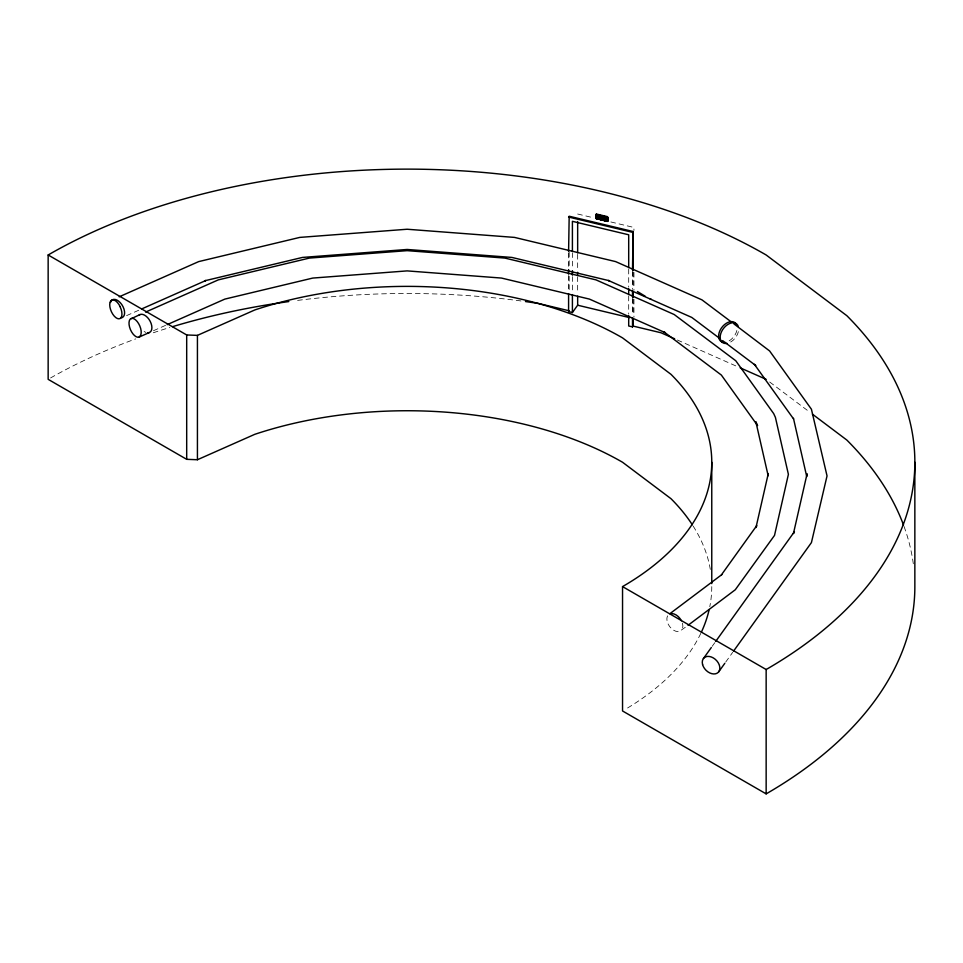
<?xml version="1.0" encoding="UTF-8"?>
<svg xmlns="http://www.w3.org/2000/svg" width="963" height="963" viewBox="0 0 963 963"><rect width="100%" height="100%" fill="white"/><g stroke="black" fill="none" stroke-linecap="round" stroke-linejoin="round"><path stroke-width="0.72" stroke-dasharray="4.82 3.61" d="M712.199 646.305L714.823 642.646M725.681 662.111L732.674 652.348M667.636 615.851A10.22 6.621 53 0 0 668.31 624.409L669.718 626.636A10.003 6.476 53 0 0 679.433 631.415L686.872 626.191M126.598 315.623L138.901 310.17M153.466 330.718L165.829 325.241M577.656 214.015L593.533 217.807M610.855 221.959L633.943 227.473L633.943 230.47M677.386 340.023L736.105 366.036M769.702 382.022L810.052 412.369M633.943 272.324L633.943 290.272M633.943 299.24L633.943 317.176M633.1 272.048L633.1 288.563M633.1 299.072L633.1 315.575M632.51 271.361L632.51 289.369M632.51 298.374L632.51 314.889M628.695 269.171L628.695 287.118M628.695 296.086L628.695 314.022M577.656 254.376L577.656 270.832M577.656 276.802L577.656 293.258M572.407 252.727L572.407 269.171M572.407 276.646L572.407 293.089M569.181 252.258L569.181 268.773M569.181 276.273L569.181 292.788M568.591 253.064L568.591 268.075M568.591 275.587L568.591 292.102M50.57 377.953A507.706 293.113 0 0 1 135.687 338.904M153.298 332.765A507.706 293.113 0 0 1 169.801 327.492M297.615 300.396A507.706 293.113 0 0 1 522.56 301.166M904.04 526.448A507.706 293.113 0 0 1 913.598 566.039M700.799 633.377A304.621 175.868 0 0 1 625.252 709.382M693.155 526.075A304.621 175.868 0 0 1 710.309 569.398M711.765 586.611A304.621 175.868 0 0 1 709.779 606.69M145.979 332.428A10.16 5.862 60 0 1 144.113 331.441M682.382 623.097A10.22 6.621 53 0 1 680.973 630.633M738.38 331.645A11.676 7.56 -53 0 1 729.436 342.672M736.839 330.478A11.676 7.56 -53 0 1 725.488 342.25"/><path stroke-width="1.44" d="M601.141 219.395L603.921 219.781M604.234 220.154L604.487 219.913M605.27 220.346L605.727 217.794L606.269 220.467L605.534 220.286L606.269 220.467L606.196 218.144M806.729 475.915L807.078 473.772L793.452 533.526L794.427 531.684L715.69 641.43M597.59 215.82L596.53 218.589L597.06 215.688L597.048 218.721L597.602 218.132L598.577 218.914L599.058 216.29L598.444 217.987M600.948 218.601L601.767 216.94L601.165 218.649M603.873 219.311L604.487 217.602L603.657 219.817M605.053 220.298L605.306 218.866L604.066 218.553M605.583 220.431L605.414 218.216M605.703 219.046L605.053 219.672M596.013 217.963L596.085 214.508L606.967 217.072L607.773 217.987L607.436 221.394L595.832 218.336L596.434 214.039L607.316 216.603L608.122 217.506L607.701 221.213M596.061 214.857L595.892 218.12M596.217 214.761L607.28 217.445L607.521 220.756L606.846 221.273L596.085 218.288M598.372 217.385L598.842 216.23M601.081 218.035L601.55 216.892M603.801 218.697L604.27 217.554M598.589 217.433L599.058 216.29M601.297 218.095L601.767 216.94M604.487 217.602L604.018 218.745M598.577 217.325L601.129 217.843M568.591 251.572L569.181 216.23L633.1 231.517L633.1 270.543M568.591 293.595L568.591 311.615L572.407 312.53L577.656 305.211L577.656 296.243M632.51 269.857L633.1 231.517M628.695 315.515L628.695 325.988L632.51 326.902L633.1 326.084L633.1 318.584M721.456 574.803L756.762 525.605L755.979 527.543L768.281 473.579L768.161 475.746L755.859 421.794L757.58 425.574L721.347 375.052L663.688 331.669L664.952 332.536L589.44 299.096L501.506 278.066L407.144 270.892L312.782 278.066L224.861 299.096L167.201 324.639M703.447 658.499L711.32 647.521M718.675 671.861L724.802 663.326M733.553 651.132L811.424 542.602L827.036 475.915L811.424 409.227L769.606 350.953L733.902 323.881M605.727 217.794L604.222 218.071M595.736 215.062L596.434 214.039M596.109 218.649L606.028 220.575M596.554 218.83L596.181 217.867M596.446 214.942L606.943 217.301M607.4 220.912L607.436 217.626M606.846 221.273L607.184 221.297M606.991 221.358L607.521 220.756M607.436 221.394L608.135 220.371M597.602 218.132L605.173 220.082M597.108 215.941L596.904 218.529M606.257 217.915L605.763 219.07L596.518 216.819M669.935 613.648L721.841 574.598M688.051 625.3L735.275 589.765L774.517 535.404L788.396 474.35L775.408 417.376L773.686 413.609L735.78 360.764L674.208 314.528L595.989 279.872L504.901 258.084L407.144 250.657L309.4 258.084L218.312 279.872L145.582 312.096M140.092 314.528L130.101 319.259A10.22 5.08 66.1 0 0 130.438 329.599L131.63 331.958A10.003 4.971 66.1 0 0 139.081 337.086L149.349 332.536M139.081 337.086L140.153 336.304M608.05 220.744L607.34 220.888M119.195 296.809L198.691 261.599L299.782 237.404L407.144 229.242L514.507 237.404L615.61 261.599L701.955 299.854L731.531 322.099M141.633 308.954L205.865 280.498L204.818 280.763L302.418 257.434L407.144 249.465L511.883 257.434L609.483 280.763L608.423 280.498L691.795 317.441L720.228 338.832M692.361 524.835A304.621 175.868 0 0 0 670.958 498.665L622.543 462.252A304.621 175.868 0 0 0 254.834 434.301L197.427 459.736L186.69 459.327L48.15 379.338L48.15 254.978L186.69 334.968L197.427 335.377L254.834 309.942A304.621 175.868 0 0 1 622.543 337.881L670.958 374.306A304.621 175.868 0 0 1 622.543 586.599L622.543 710.971L766.151 793.873A507.706 293.113 0 0 0 914.85 586.611L914.85 462.24M568.591 217.048L632.51 232.324M577.656 305.211L629.621 317.634M569.181 310.796L538.546 303.477A507.706 293.113 0 0 0 525.485 301.563M633.1 326.084L661.003 332.765L674.654 338.807M597.59 216.037L598.842 216.338M599.058 216.398L601.55 217M601.767 217.048L604.27 217.662M604.487 217.71L605.727 218.011M598.781 216.675L597.337 216.398M598.793 216.747L601.297 217.361M601.514 217.409L604.006 218.011M597.168 216.892L598.42 217.193M601.345 217.903L603.849 218.505M597.036 217.59L605.173 219.564M596.53 218.589L606.955 221.117M650.109 298.963L651.385 299.337M740.198 367.842L766.151 379.338M622.543 586.599L766.151 669.514L766.151 793.873M637.41 291.524L645.258 296.267M722.599 340.613L755.774 365.567L754.378 364.315L793.56 418.941M812.423 414.162L846.826 440.043A507.706 293.113 0 0 1 903.511 525.004M681.419 620.75L680.01 618.523A10.003 6.476 53 0 0 670.296 613.756M600.996 219.07L601.779 219.155M598.24 218.505L599.07 218.601L598.492 217.951M793.452 418.303L806.741 476.601M603.921 219.263L603.873 219.877M601.213 218.601L601.165 219.215M600.996 218.553L600.948 219.167M711.765 462.24L711.765 583.614M633.1 291.56L633.1 297.567M632.51 290.874L632.51 296.881M632.51 317.886L632.51 326.902M628.695 267.678L628.695 234.791L572.407 221.321L572.407 251.223M628.695 288.611L628.695 294.594M577.656 221.49L577.656 252.884M577.656 272.324L577.656 275.31M572.407 270.663L572.407 275.153M572.407 294.582L572.407 312.53M568.591 269.58L568.591 274.082M197.427 335.377L197.427 459.736M186.69 334.968L186.69 459.327M766.151 669.514A507.706 293.113 0 0 0 846.826 315.683L766.151 254.978A507.706 293.113 0 0 0 48.15 254.978M120.194 306.956A10.015 4.984 66.1 0 1 120.146 318.488A10.015 4.984 66.1 0 1 111.515 311.94A10.208 5.068 66.1 0 1 111.527 300.215A10.015 4.984 66.1 0 1 120.194 306.74M110.48 302.49A10.16 5.862 60 0 1 121.795 304.585A10.16 5.862 60 0 1 121.013 317.898M709.165 609.567A304.621 175.868 0 0 1 701.389 632.125M172.594 326.65A507.706 293.113 0 0 1 288.816 301.563M138.828 315.395A10.16 5.862 60 0 1 150.204 321.353A10.16 5.862 60 0 1 147.772 332.801M131.173 318.476A10.003 4.971 66.1 0 1 138.624 323.616L139.804 325.963A10.003 4.971 66.1 0 1 140.141 336.075M727.041 343.406A11.676 7.56 -53 0 1 722.888 329.298A11.676 7.56 -53 0 1 738.38 326.71M723.261 342.286A11.676 7.56 -53 0 1 721.335 328.142A11.676 7.56 -53 0 1 735.913 323.652M702.569 664.494A10.16 7.174 45 0 0 717.279 673.113A10.16 7.174 45 0 0 713.342 657.934A10.16 7.174 45 0 0 702.569 664.494"/></g></svg>
